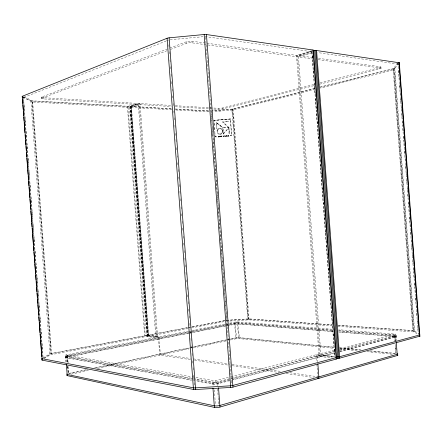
<?xml version="1.0" encoding="UTF-8"?>
<svg xmlns="http://www.w3.org/2000/svg" width="442" height="442" viewBox="0 0 442 442"><rect width="100%" height="100%" fill="white"/><g stroke="black" fill="none" stroke-linecap="round" stroke-linejoin="round"><path stroke-width="0.33" stroke-dasharray="2.21 1.66" d="M23.476 96.804L23.553 97.726L32.686 102.019L128.081 107.345L138.318 104.544L43.261 98.897A3.111 0.552 -1.9 0 1 41.924 98.196L41.83 96.98L169.087 48.36M223.232 136.749L223.834 136.506L223.392 136.368L223.79 135.921L223.138 135.788C224.486 134.948 224.265 137.501 223.26 136.711M228.707 135.622L228.37 135.744M228.945 136.158C227.58 136.418 229.564 135.037 228.381 135.539M219.376 136.727L219.84 137.003L220.204 136.633M218.271 137.031C219.083 137.418 219.343 136.081 218.442 136.219M156.667 336.594L139.142 103.505L129.954 106.334L171.22 108.936M157.556 336.423L148.219 335.296L131.003 106.378L140.048 103.561L157.556 336.423L155.777 336.765L145.258 335.809L51.604 353.622L43.648 358.258M226.906 136.374L226.652 135.799L225.934 136.423M217.237 131.296L217.304 130.749M222.646 131.39L222.414 132.434M396.402 335.472L396.739 340.312M225.392 136.363L224.995 135.672M219.895 136.44L219.575 136.307L219.923 136.423M218.376 136.451L218.784 136.445L218.42 136.379M218.547 136.7L218.845 136.86L218.497 136.711M218.199 136.39L218.232 136.998M221.232 136.534L221.127 136.014M220.16 136.567L220.072 136.158M217.26 131.02L218.475 129.07L220.552 128.688M398.143 64.167L317.616 52.57M219.862 134.351C223.017 134.6 224.144 129.705 221.171 128.572M225.249 136.252C225.486 135.506 223.801 136.097 224.895 135.677M226.569 135.595L226.1 136.186L226.055 135.644M222.414 132.429L220.685 133.943M221.171 136.374L220.895 136.451M228.376 135.744L228.133 136.191L228.906 136.164M225.232 136.28L224.492 136.473L224.961 136.572M217.862 129.18C215.934 130.871 217.282 134.44 219.862 134.357M219.409 136.639L219.431 136.224L220.017 136.13M171.949 109.793L131.07 107.423L140.131 104.649L171.137 106.494M398.049 62.891L393.281 68.648L320.157 87.008M320.223 87.251L393.855 68.797L394.822 68.394L399.341 62.775M395.308 67.692L393.209 69.924L320.467 88.069M225.387 136.357L224.961 136.567M223.265 134.086L222.796 127.893L216.602 123.053L217.011 128.478L216.718 128.5L216.254 122.395L222.995 127.672L228.194 127.224L222.348 121.881L228.442 121.351L228.464 121.655L223.055 122.114L228.901 127.467L223.508 133.379L223.1 127.953L228.901 127.467L229.359 133.578L229.061 133.6L228.652 128.174L223.265 134.086M221.414 136.805L220.818 136.683M217.862 129.186L219.116 128.445L220.619 128.395M171.198 108.726L131.003 106.378L148.379 335.384M23.719 101.058L23.575 97.555L166.015 41.056M225.923 136.456L226.1 135.617M221.32 136.821L220.79 136.849M44.073 358.628L49.996 355.036A2.326 0.354 -6.4 0 1 51.123 354.705L144.722 336.815A2.066 0.298 -5.2 0 1 147.584 336.627L159.098 337.959M42.957 358.026L49.907 353.849A2.326 0.348 -6.4 0 1 51.034 353.517L144.639 335.738A2.066 0.293 -5.2 0 1 147.501 335.555L159.015 336.865L160.319 354.147L190.314 358.451M188.082 328.528L147.263 336.555L147.584 336.627L130.257 106.202A2.066 0.343 -3.2 0 1 127.401 106.45L32.051 101.047A2.326 0.409 -1.8 0 1 30.885 100.848L23.343 97.141M146.965 335.793L147.993 335.102L225.31 320.411M166.64 40.808L168.518 40.062M169.722 48.117L186.331 41.775A3.989 0.995 -4 0 1 191.938 41.25L312.687 57.559M41.924 98.196L167.286 50.637M170.479 49.427L186.447 43.371A3.989 0.983 -4 0 1 192.06 42.846L296.588 56.775L311.837 52.178A1.315 0.287 -6.2 0 0 312.129 52.062M218.84 128.55L219.121 128.451M220.856 136.025L220.796 136.849M219.917 136.849L219.58 136.677L219.939 136.849M148.219 335.296L187.623 327.754M311.726 50.742L296.483 55.372L319.041 355.401L334.102 357.119M312.693 50.88L297.449 55.504L320.085 356.561M312.389 51.405L298.411 55.631L320.914 354.915L334.594 356.462M311.831 53.034L298.521 57.035L312.671 58.919M229.177 380.369L217.199 383.507A2.376 0.508 -4.6 0 1 213.851 383.706L192.193 379.844M233.166 379.319L334.975 352.633M339.633 351.412L394.85 336.942A1.928 0.315 -2.2 0 0 394.413 336.522L338.666 332.053M334.699 353.097L218.226 383.689A3.956 0.851 -4.6 0 1 212.646 384.021L195.662 380.976M340.02 351.699L395.894 337.025A3.216 0.519 -2.2 0 0 395.159 336.323L338.727 331.815M188.601 331.119L65.891 354.948L65.98 356.158L215.276 382.396L334.87 351.274M339.473 350.075L395.883 335.395L395.789 334.146L338.743 329.743M193.508 379.076L212.525 382.435A3.956 0.845 -4.6 0 0 218.11 382.103L231.426 378.634M232.089 378.457L334.594 351.733M339.915 350.346L395.8 335.771L396.142 340.34M192.126 376.822L215.155 380.811L230.321 376.888M230.984 376.722L334.721 349.92M340.031 348.55L395.789 334.146M175.286 105.693L218.713 108.323A2.514 0.392 -4.4 0 0 222.238 108.019L314.212 84.416M320.185 82.886L379.689 67.615A3.221 0.597 -6.8 0 0 380.33 66.698L318.129 58.294M175.27 106.737L218.784 109.323A2.514 0.392 -4.4 0 0 222.315 109.019L314.958 85.389M319.605 84.207L379.783 68.864A3.221 0.591 -6.8 0 0 380.424 67.952L380.33 66.698M314.803 88.35L232.348 109.047L212.16 110.815M210.933 111.075L233.21 109.064L314.87 88.593M315.201 89.383L232.547 110.003L213.547 111.688M220.691 133.948C219.011 134.501 217.121 133.053 217.237 131.291M221.111 136.578L220.779 136.617M228.376 135.534L228.68 135.556M220.856 136.02L221.133 136.02M71.112 374.159L89.914 370.125M97.301 368.545L189.364 348.799M193.403 347.937L226.387 340.859M230.426 339.997L235.813 338.843A2.525 0.398 -4.2 0 1 239.365 338.616L334.08 348.313M86.466 369.661L68.339 373.529L67.759 365.827M94.527 367.943L189.287 347.738M189.961 347.594L226.315 339.848M226.984 339.705L235.735 337.837A2.525 0.392 -4.2 0 1 239.288 337.611L333.997 347.163M68.405 373.794A1.862 0.331 -6.6 0 1 68.935 373.656L87.754 369.639M95.815 367.915L190.618 347.683M191.292 347.534L227.658 339.776M228.332 339.627L238.542 337.771L333.937 347.423M66.206 361.91L65.797 356.528A3.105 0.486 -6.3 0 1 66.996 355.738L188.11 332.097M188.784 331.964L225.188 324.859M225.862 324.726L234.625 323.019A2.525 0.343 -4.2 0 1 238.172 322.787L333.135 330.224M65.98 356.158L236.415 322.853L333.334 330.472M188.193 333.157L67.09 356.943A3.105 0.492 -6.3 0 0 65.891 357.738L191.585 380.247M188.867 333.025L225.26 325.876M225.934 325.743L234.696 324.019A2.525 0.348 -4.2 0 1 238.249 323.793L333.224 331.378M189.524 333.091L67.687 357.048A1.862 0.293 -6.3 0 0 66.974 357.528L191.513 379.722M190.198 332.959L226.608 325.798M227.282 325.666L237.503 323.936L333.163 331.611M191.961 330.467L226.928 323.677M229.613 323.152L236.337 321.848L333.246 329.323M188.292 327.627L224.613 320.721M191.474 327.876L225.381 321.395M24.072 96.804L32.597 100.837L128.003 106.268L138.236 103.45L155.777 336.765M170.176 39.797L203.066 36.703M214.16 125.031L213.806 120.357L230.459 118.931L231.718 135.644L230.381 135.749L231.558 135.501L230.321 119.091M213.812 120.362L230.464 118.937M230.326 119.097L213.967 120.495L214.79 131.418M216.713 128.495L217.011 128.473M226.558 135.578L226.84 135.523L226.873 136.363M214.84 132.097L215.204 136.876L216.481 136.921L215.061 137.037L214.911 135.031M215.204 136.876L216.47 136.771M230.376 135.606L231.558 135.506M221.834 136.832L222.039 135.921L221.768 135.981M227.365 136.363L227.647 136.346M210.862 111.097L210.508 110.948M226.658 320.251L248.984 318.864L332.296 324.793M226.597 320.389L248.266 319.002L332.262 325.003M332.378 325.898L249.056 319.848L226.735 321.235L224.332 289.289M128.34 106.273L128.732 106.251M210.204 110.948L210.851 110.931M175.264 108.959L208.839 110.87M175.33 109.168L209.574 111.108M175.855 110.008L208.978 111.854M41.83 96.98A3.111 0.558 -1.9 0 0 43.167 97.693L171.225 105.45M205.011 36.548L311.93 51.758A1.315 0.287 -6.2 0 1 312.185 51.825M337.804 325.185L413.541 330.572L414.546 330.776L419.281 334.483M338.462 325.445L412.822 330.76L418.325 334.92M337.887 326.301L414.646 332.008L394.822 68.394M338.638 330.655L395.065 335.08A3.216 0.514 -2.2 0 1 395.8 335.771M338.583 330.887L395.883 335.395M339.489 347.716L360.76 349.865M370.368 350.832L396.452 353.462M340.113 348.053L360.7 350.136M369.623 351.036L395.701 353.677L395.054 345.097M339.572 348.876L358.793 350.843M367.031 351.688L393.109 354.357M335.71 356.948L316.135 354.722L316.654 361.633M316.24 356.119L331.82 357.921M318.063 59.642L380.424 67.952M193.718 358.943L280.979 371.457M289.841 372.728L317.792 376.739L316.914 365.07M190.469 359.617L159.75 355.153L158.451 337.887M194.568 360.213L228.061 365.081M232.16 365.678L278.631 372.429M286.151 373.523L313.488 377.496M65.891 354.948L191.452 376.7M65.797 356.528L192.828 378.96M131.003 106.378L131.418 106.461L148.611 335.174M220.619 128.39L221.177 128.578M220.552 128.683L222.354 130.081M216.254 122.395L222.989 127.666M23.465 97.638L23.514 97.411M222.348 130.075L222.608 130.838M222.608 130.832L222.646 131.114M395.165 336.384L395.513 340.992M65.422 356.296L65.841 361.771M66.654 356.175L67.156 362.799M228.901 127.462L229.359 133.572M398.065 62.841L398.358 67.013M398.612 70.449L398.922 74.571M399.132 77.317L399.441 81.439M399.701 84.875L400.01 88.997M400.27 92.433L400.579 96.555M400.784 99.306L401.093 103.428M401.353 106.865L401.662 110.986M401.922 114.423L402.231 118.544M402.435 121.29L402.745 125.412M403.005 128.849L403.314 132.97M403.574 136.407L403.883 140.528M404.087 143.28L404.452 148.087M404.657 150.838L404.966 154.96M405.226 158.396L405.535 162.518M405.795 165.954L406.104 170.076M406.314 172.822L406.623 176.944M406.878 180.38L407.192 184.502M407.447 187.938L407.756 192.06M407.966 194.811L408.275 198.933M408.535 202.37L408.844 206.491M409.099 209.928L409.414 214.05M409.618 216.795L409.977 221.608M410.187 224.354L410.496 228.475M410.756 231.912L411.066 236.034M411.325 239.47L411.635 243.592M411.839 246.343L412.148 250.465M412.408 253.901L412.717 258.023M412.977 261.46L413.287 265.581M413.491 268.327L413.8 272.449M414.06 275.885L414.369 280.007M414.629 283.444L414.939 287.565M415.148 290.317L415.458 294.438M415.712 297.875L416.021 301.997M416.281 305.433L416.591 309.555M416.85 312.991L417.16 317.113M417.37 319.859L417.679 323.98M417.933 327.417L418.248 331.539M397.844 62.747L418.22 333.749M394.491 68.593L414.292 331.887M393.855 68.797L413.629 331.804M413.298 330.859L393.573 68.504L393.115 68.692L412.822 330.76M380.938 67.073L381.032 68.322M379.689 67.615L379.783 68.864M395.065 335.08L395.485 340.611M396.038 347.953L396.159 349.589M395.176 341.246L394.756 335.688A1.928 0.309 -2.2 0 0 394.319 335.274L394.734 340.81M395.402 344.318L396.098 353.545M312.522 55.355L312.726 58.09M313.091 62.88L313.24 64.935M313.654 70.411L313.809 72.46M314.168 77.251L314.373 79.991M314.737 84.781L314.942 87.516M315.301 92.306L315.455 94.361M315.815 99.152L316.019 101.887M316.384 106.677L316.588 109.417M316.897 113.522L317.152 116.942M317.511 121.732L317.665 123.788M318.08 129.263L318.234 131.318M318.594 136.108L318.798 138.849M319.163 143.644L319.367 146.385M319.677 150.495L319.881 153.236M320.295 158.711L320.45 160.766M320.759 164.877L321.014 168.303M321.373 173.098L321.527 175.154M321.892 179.949L322.096 182.684M322.511 188.165L322.66 190.22M322.969 194.331L323.229 197.756M323.588 202.552L323.693 203.922M324.157 210.083L324.312 212.138M324.671 216.934L324.876 219.674M325.24 224.47L325.445 227.21M325.754 231.315L325.958 234.056M326.373 239.536L326.527 241.592M326.837 245.702L327.091 249.128M327.45 253.918L327.66 256.658M328.019 261.454L328.174 263.509M328.533 268.305L328.738 271.045M329.102 275.836L329.307 278.576M329.616 282.687L329.82 285.427M330.235 290.908L330.389 292.963M330.749 297.753L330.953 300.494M331.312 305.289L331.522 308.03M331.832 312.14L332.036 314.881M332.395 319.677L332.605 322.411M333.014 327.892L333.169 329.947M333.478 334.058L333.738 337.484M334.097 342.279L334.251 344.329M334.611 349.125L334.815 351.865M311.93 51.758L334.821 356.18M311.837 52.178L334.771 357.197M317.295 356.241L317.71 361.766M233.21 109.064L249.056 319.848M232.625 109.174L248.465 319.831M248.266 319.002L232.475 109.019L231.862 109.113L247.752 319.859M227.597 136.285L227.298 135.479L227.37 136.368M222.238 108.019L222.315 109.019M238.172 322.787L239.365 338.616M238.542 337.771L237.426 322.931L236.382 322.936L235.299 323.069L236.409 337.903M236.337 321.848L236.415 322.853M221.812 136.003L221.873 136.766M218.713 108.323L218.784 109.323M234.625 323.019L235.813 338.843M214.359 127.694L214.663 131.705M205.574 37.266L231.685 384.59M211.033 112.45L211.552 119.334M211.602 120.02L212.641 133.782M212.69 134.473L213.779 148.921M213.829 149.606L215.431 170.938M215.486 171.629L217.088 192.955M217.138 193.646L217.613 200.895M217.707 201.215L218.177 207.408M218.226 208.094L218.746 214.978M218.796 215.663L219.315 222.547M219.365 223.232L220.967 244.564M221.022 245.255L221.486 251.443M221.536 252.133L223.713 281.035M223.762 281.72L224.282 288.604M218.11 382.103L218.381 385.733M191.938 41.25L192.06 42.846M217.348 385.546L217.077 381.927A2.376 0.508 -4.6 0 1 213.735 382.126L214.005 385.744M217.608 388.943L218.221 397.098M218.271 397.778L218.779 404.574M215.155 380.811L215.276 382.396M214.309 389.816L215.436 404.767M212.525 382.435L212.801 386.059M186.331 41.775L186.447 43.371M168.877 44.83L169.082 47.559M169.391 51.642L169.595 54.366M170.004 59.819L170.159 61.863M170.518 66.632L170.722 69.355M171.082 74.123L171.286 76.847M171.645 81.615L171.85 84.339M172.209 89.107L172.358 91.151M172.717 95.92L172.872 97.964M173.281 103.411L173.485 106.135M173.844 110.903L174.049 113.633M174.358 117.716L174.612 121.125M174.922 125.208L175.126 127.937M175.535 133.385L175.689 135.429M175.999 139.517L176.253 142.921M176.612 147.689L176.817 150.413M177.225 155.86L177.33 157.225M177.739 162.673L177.888 164.717M178.248 169.485L178.452 172.209M178.811 176.977L179.016 179.706M179.375 184.474L179.579 187.198M179.888 191.281L180.093 194.01M180.452 198.778L180.656 201.502M181.065 206.95L181.22 208.994M181.579 213.762L181.784 216.486M182.143 221.254L182.347 223.978M182.657 228.066L182.861 230.79M183.27 236.243L183.424 238.282M183.784 243.05L183.988 245.78M184.347 250.548L184.552 253.272M184.911 258.04L185.115 260.763M185.419 264.852L185.623 267.576M185.983 272.344L186.187 275.068M186.546 279.836L186.751 282.56M187.11 287.328L187.314 290.051M187.673 294.82L187.828 296.864M188.187 301.632L188.391 304.356M188.751 309.124L188.955 311.853M189.259 315.936L189.519 319.345M189.822 323.428L190.082 326.837M190.441 331.605L190.59 333.649M190.95 338.417L191.154 341.141M191.513 345.909L191.718 348.633M192.077 353.401L192.281 356.125M192.64 360.893L192.845 363.622M193.154 367.705L193.358 370.429M193.718 375.197L193.922 377.927M194.281 382.695L194.486 385.418M130.815 106.644L148.07 336.174M130.268 106.583L147.54 336.301M129.954 106.334L147.263 336.555M129.434 107.224L146.617 335.721M128.081 107.345L145.258 335.809M127.401 106.45L144.722 336.815M68.134 362.981L67.598 355.843A1.862 0.293 -6.3 0 0 66.88 356.313L67.377 362.882M68.405 366.54L68.935 373.656M66.996 355.738L67.532 362.865M67.598 365.86L67.869 369.429M67.913 370.026L68.178 373.595M67.427 366.368L67.648 369.341M43.167 97.693L43.261 98.897M41.504 97.196L41.592 98.406M32.686 102.019L51.604 353.622M32.133 101.931L51.068 353.777M32.051 101.047L51.123 354.705M30.885 100.848L49.996 355.036M23.448 96.688L43.139 358.561M23.774 101.743L25.365 122.959M25.421 123.638L25.934 130.484M25.984 131.169L28.144 159.91M28.2 160.595L29.686 180.402M29.736 181.087L30.249 187.916M30.305 188.596L31.896 209.768M31.946 210.447L34.1 239.133M34.156 239.813L34.669 246.642M34.719 247.327L36.874 276.007M36.929 276.692L37.951 290.35M38.006 291.029L39.084 305.372M39.134 306.057L40.161 319.715M40.211 320.395L41.857 342.246M41.907 342.931L42.935 356.589M228.442 121.351L228.464 121.649M23.509 97.411L23.525 97.715M222.641 131.108L222.652 131.396"/><path stroke-width="0.66" d="M399.341 62.775L316.577 50.521L313.577 50.67L336.721 358.44L339.71 358.142L419.9 336.169M419.801 334.892L339.6 356.711L336.611 357.003M336.682 357.258A2.768 0.519 -2.7 0 1 336.042 357.666L232.835 385.463A3.127 0.685 -4.3 0 1 230.575 385.8L195.458 387.872A3.116 0.68 -4.9 0 1 193.364 387.794L41.935 358.639L42.029 359.865A2.414 0.376 -6.6 0 0 42.178 360.142L193.486 389.43A3.116 0.685 -4.9 0 0 195.585 389.512L230.702 387.452A3.127 0.691 -4.3 0 0 232.962 387.109L336.147 359.108A2.768 0.525 -2.7 0 0 336.472 358.506M22.332 97.958L22.233 96.594A2.414 0.436 -1.6 0 1 22.338 96.257L167.082 38.25A3.116 0.796 -3.5 0 1 169.137 37.819L204.16 34.515A3.127 0.801 -4.3 0 1 206.447 34.542L312.903 49.99A2.768 0.613 -6.2 0 1 313.317 50.631M66.963 375.236A3.105 0.564 -6.6 0 0 67.234 375.634L214.403 407.375A3.956 0.978 -4.6 0 0 219.983 407.054L397.286 355.523A3.216 0.597 -1.8 0 0 397.667 354.943M317.588 378.092L318.953 378.291L317.87 363.827M41.83 358.793L42.178 360.142M399.314 62.593L419.9 336.329M398.911 62.471L419.519 336.489M396.297 342.329L397.286 355.523M316.577 50.521L339.71 358.142M315.759 50.471L338.909 358.302M314.682 50.515L337.832 358.412M312.903 49.99L336.147 359.108M206.447 34.542L232.962 387.109M204.16 34.515L230.702 387.452M218.536 387.772L219.983 407.054M212.956 388.104L214.403 407.375M169.137 37.819L195.585 389.512M167.082 38.25L193.486 389.43M66.383 364.296L67.234 375.634M22.338 96.257L42.084 358.91M22.437 99.323L22.746 103.417M22.846 104.782L23.205 109.561M23.31 110.925L23.669 115.699M23.769 117.064L24.078 121.158M24.183 122.522L24.542 127.302M24.642 128.666L24.951 132.76M25.106 134.81L25.409 138.904M25.514 140.269L25.874 145.042M25.979 146.407L26.282 150.501M26.437 152.551L26.747 156.645M26.846 158.009L27.619 168.247M27.719 169.612L28.078 174.386M28.183 175.75L28.492 179.844M28.592 181.209L28.951 185.988M29.056 187.353L29.415 192.132M29.515 193.497L29.824 197.591M29.929 198.955L30.288 203.729M30.387 205.094L30.697 209.193M30.852 211.237L31.161 215.331M31.26 216.696L31.62 221.475M31.725 222.84L32.028 226.934M32.133 228.299L32.493 233.072M32.597 234.442L33.365 244.675M33.47 246.039L33.83 250.818M33.929 252.183L34.238 256.277M34.338 257.642L34.697 262.421M34.802 263.786L35.57 274.018M35.675 275.383L36.034 280.162M36.134 281.526L36.443 285.62M36.548 286.985L36.907 291.764M37.006 293.129L37.366 297.902M37.471 299.267L37.78 303.361M37.879 304.726L38.239 309.505M38.344 310.87L38.647 314.964M38.802 317.013L39.111 321.107M39.216 322.472L39.984 332.704M40.089 334.069L40.449 338.848M40.548 340.213L41.316 350.451M41.421 351.815L41.78 356.589M397.573 353.694A3.216 0.591 -1.8 0 1 397.192 354.269L219.867 405.474A3.956 0.967 -4.6 0 1 214.282 405.789L67.145 374.424A3.105 0.558 -6.6 0 1 66.875 374.026"/></g></svg>
